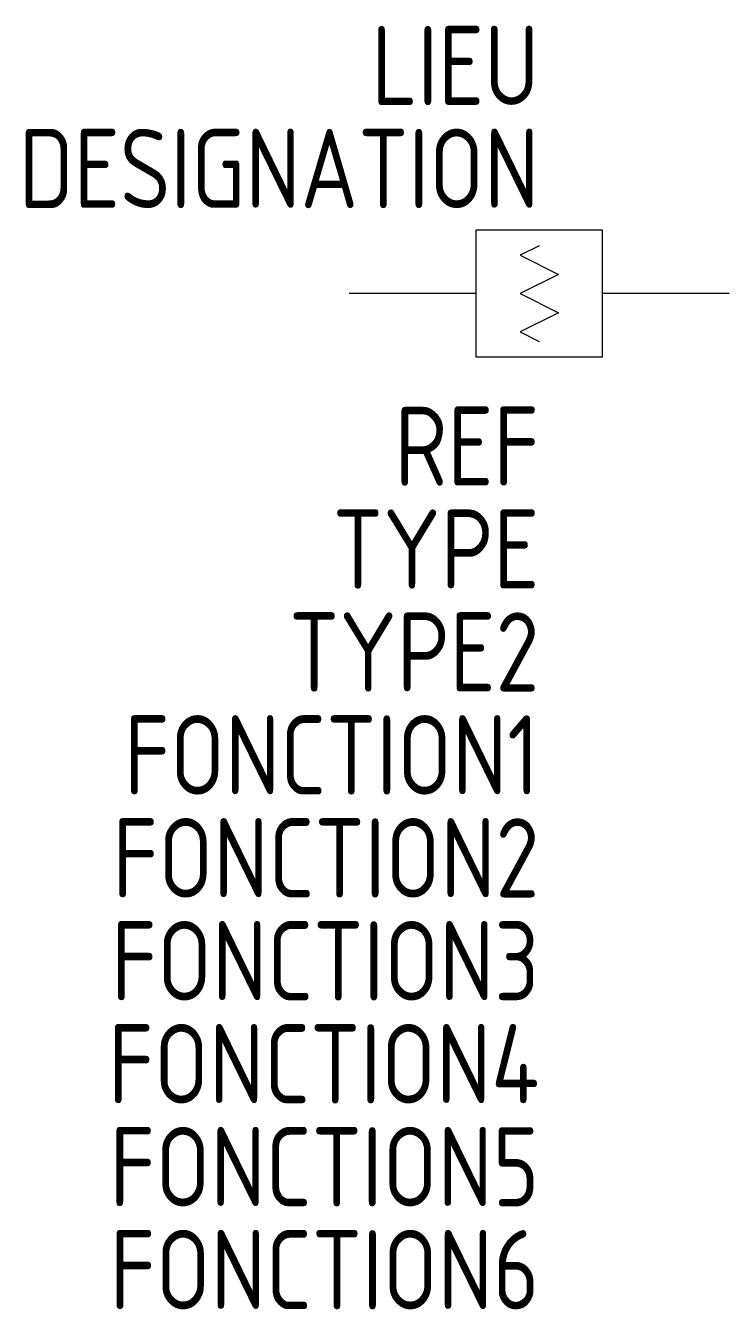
# Model space of a CAD drawing. Header units: millimetres. Extents: x -10.2 to 12, y -32.1 to 8.5.
import ezdxf
from ezdxf.enums import TextEntityAlignment as Align

# ---------------------------------------------------------------- set-up
doc = ezdxf.new("R2010")
doc.units = ezdxf.units.MM
for name, color, linetype in [('SYMB_FIL_FIN', 1, 'Continuous'), ('SYMB_TXT_NOM', 3, 'Continuous'), ('SYMBOLE', 3, 'Continuous')]:
    doc.layers.add(name, color=color, linetype=linetype)
doc.styles.add('NET2_5', font='isocp.shx', dxfattribs={"width": 0.9, "height": 2.5})

msp = doc.modelspace()

# ---------------------------------------------------------------- linework, layer by layer
at = {"layer": 'SYMB_FIL_FIN'}
for p, q in [((6, 1.512), (5.395, 1.21)), ((5.395, 1.21), (6.605, 0.605)), ((6.605, 0.605), (5.395, 0)), ((5.395, 0), (6.605, -0.605)), ((6.605, -0.605), (5.395, -1.21)), ((5.395, -1.21), (6, -1.513))]:
    msp.add_line(p, q, dxfattribs=at)
at = {"layer": 'SYMBOLE'}
for p, q in [((4, 0), (0, 0)), ((12, 0), (8, 0))]:
    msp.add_line(p, q, dxfattribs=at)
msp.add_lwpolyline([(4, -2), (8, -2), (8, 2), (4, 2)], close=True, dxfattribs=at)

# ---------------------------------------------------------------- texts
at = {"layer": 'SYMB_TXT_NOM', "style": 'NET2_5', "width": 0.9, "flags": 8}
for tag, p in [('LIEU', (6, 5.95)), ('DESIGNATION', (6, 2.7)), ('REF', (6, -6.064)), ('TYPE', (6, -9.314)), ('TYPE2', (6, -12.564)), ('FONCTION1', (6, -15.814)), ('FONCTION2', (6, -19.064)), ('FONCTION3', (6, -22.314)), ('FONCTION4', (6, -25.564)), ('FONCTION5', (6, -28.814)), ('FONCTION6', (6, -32.064))]:
    msp.add_attdef(tag, text='', height=2.5, dxfattribs=at).set_placement(p, align=Align.RIGHT)

doc.saveas('drawing.dxf')
